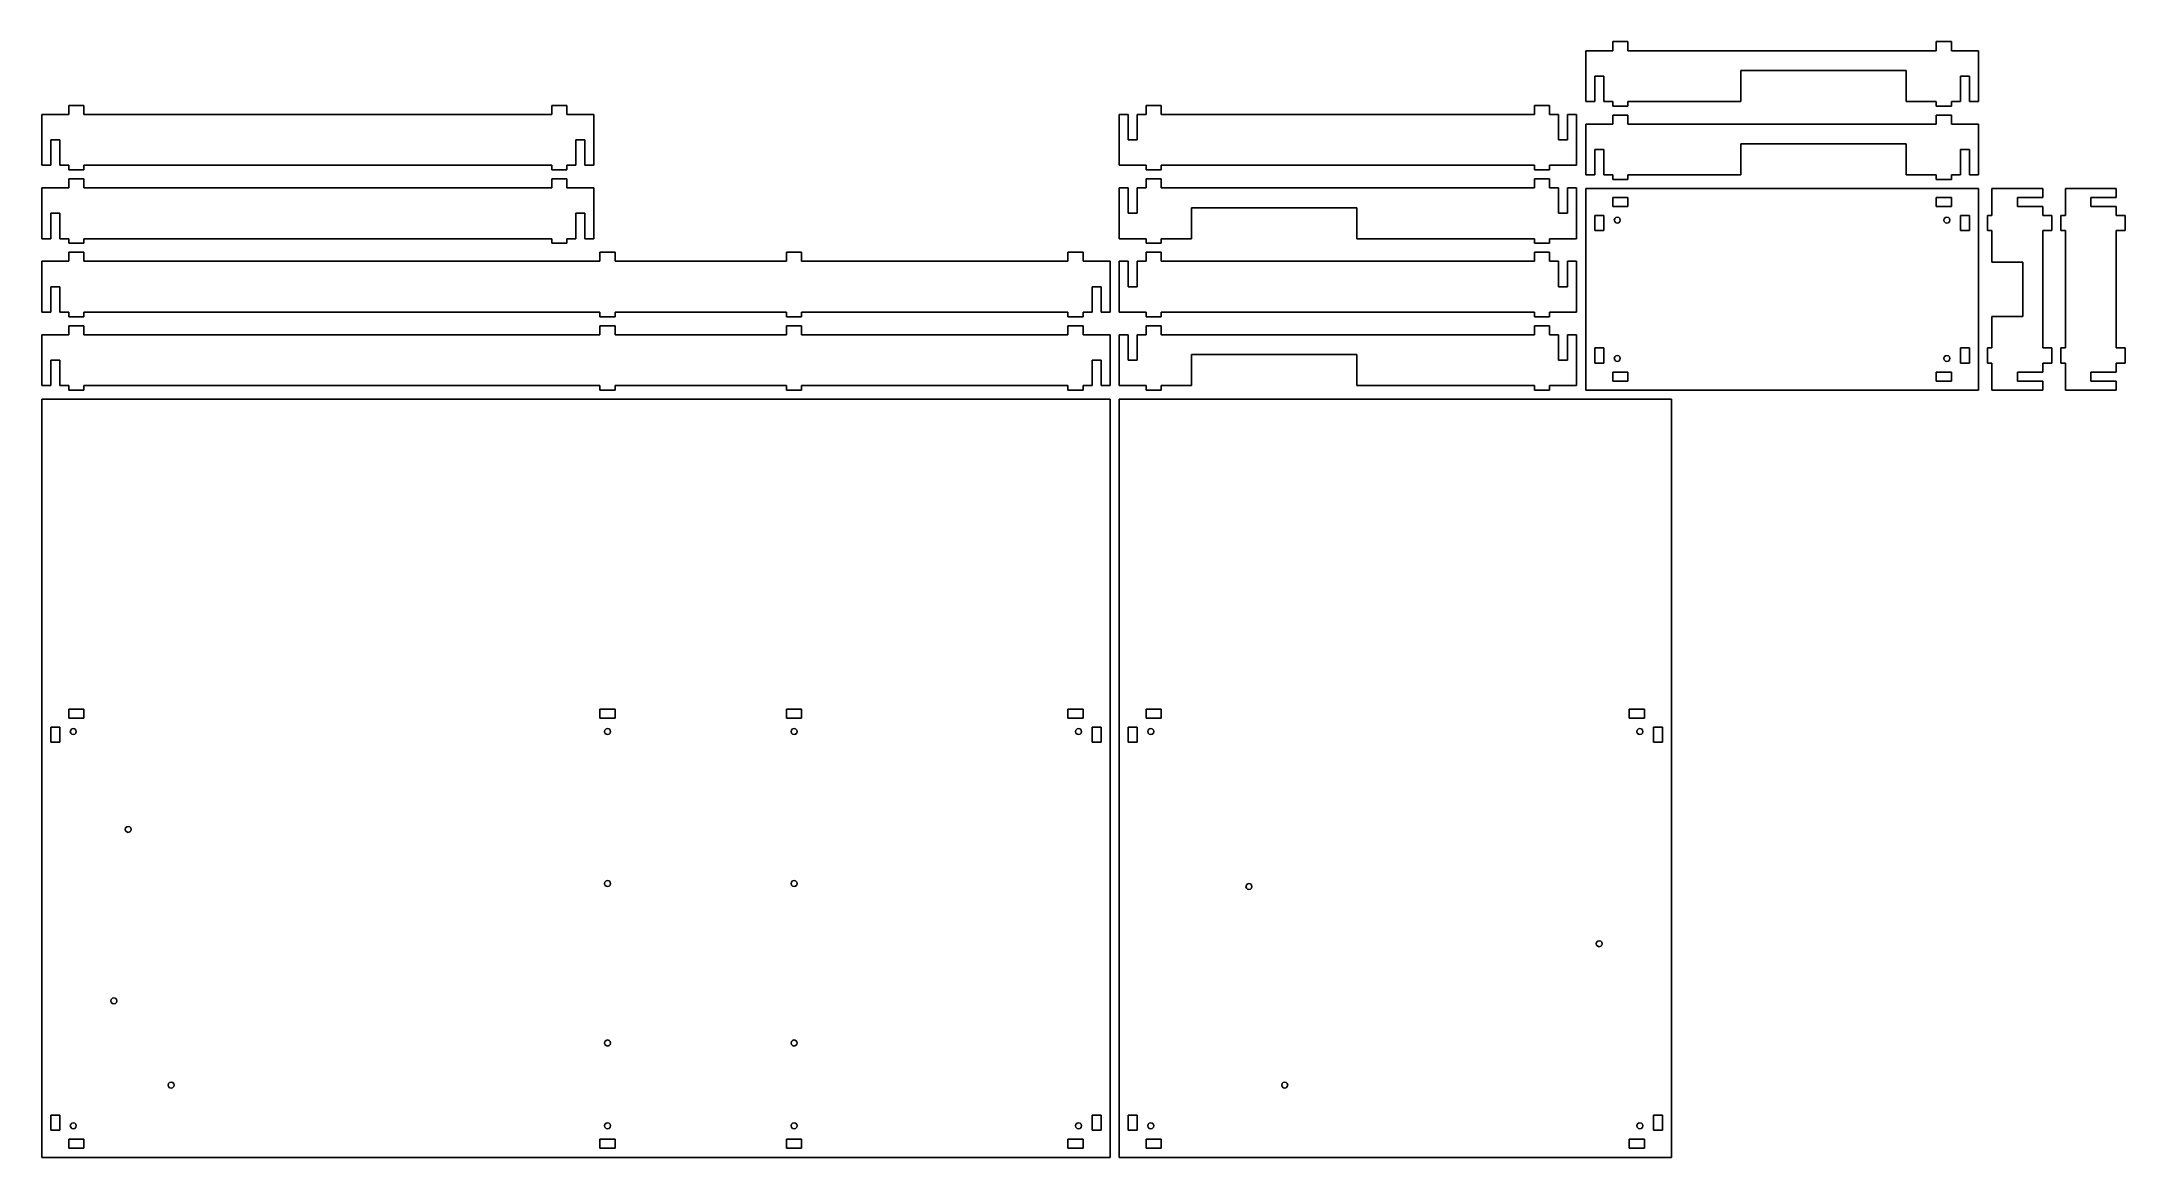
# Model space of a CAD drawing. Header units: metres. Extents: x 0 to 692, y 0 to 371.
import ezdxf

# ---------------------------------------------------------------- set-up
doc = ezdxf.new("R2010")
doc.units = ezdxf.units.M

msp = doc.modelspace()

# ---------------------------------------------------------------- linework, layer by layer
for p, q in [((522, 367.8), (513, 367.8)), ((513, 367.8), (513, 350.9)), ((527, 370.8), (522, 370.8)), ((522, 370.8), (522, 367.8)), ((527, 367.8), (527, 370.8)), ((629.5, 367.8), (527, 367.8)), ((634.5, 370.8), (629.5, 370.8)), ((629.5, 370.8), (629.5, 367.8)), ((634.5, 367.8), (634.5, 370.8)), ((643.5, 367.8), (634.5, 367.8)), ((643.5, 350.9), (643.5, 367.8)), ((564.5, 350.9), (564.5, 361.2)), ((564.5, 361.2), (619.5, 361.2)), ((619.5, 361.2), (619.5, 350.9)), ((516, 350.9), (516, 359.35)), ((516, 359.35), (519, 359.35)), ((519, 359.35), (519, 350.9)), ((637.5, 350.9), (637.5, 359.35)), ((637.5, 359.35), (640.5, 359.35)), ((640.5, 359.35), (640.5, 350.9)), ((9, 346.6), (0, 346.6)), ((0, 346.6), (0, 329.7)), ((14, 349.6), (9, 349.6)), ((9, 349.6), (9, 346.6)), ((14, 346.6), (14, 349.6)), ((169.5, 346.6), (14, 346.6)), ((174.5, 349.6), (169.5, 349.6)), ((169.5, 349.6), (169.5, 346.6)), ((174.5, 346.6), (174.5, 349.6)), ((183.5, 346.6), (174.5, 346.6)), ((183.5, 329.7), (183.5, 346.6)), ((361, 346.6), (358, 346.6)), ((358, 346.6), (358, 329.7)), ((361, 338.15), (361, 346.6)), ((367, 346.6), (364, 346.6)), ((364, 346.6), (364, 338.15)), ((372, 349.6), (367, 349.6)), ((367, 349.6), (367, 346.6)), ((372, 346.6), (372, 349.6)), ((496, 346.6), (372, 346.6)), ((501, 349.6), (496, 349.6)), ((496, 349.6), (496, 346.6)), ((501, 346.6), (501, 349.6)), ((504, 346.6), (501, 346.6)), ((504, 338.15), (504, 346.6)), ((510, 346.6), (507, 346.6)), ((507, 346.6), (507, 338.15)), ((510, 329.7), (510, 346.6)), ((513, 350.9), (516, 350.9)), ((519, 350.9), (522, 350.9)), ((522, 350.9), (522, 349.4)), ((522, 349.4), (527, 349.4)), ((527, 346.4), (522, 346.4)), ((522, 346.4), (522, 343.4)), ((527, 350.9), (564.5, 350.9)), ((527, 349.4), (527, 350.9)), ((527, 343.4), (527, 346.4)), ((619.5, 350.9), (629.5, 350.9)), ((629.5, 350.9), (629.5, 349.4)), ((629.5, 349.4), (634.5, 349.4)), ((634.5, 346.4), (629.5, 346.4)), ((629.5, 346.4), (629.5, 343.4)), ((634.5, 349.4), (634.5, 350.9)), ((634.5, 350.9), (637.5, 350.9)), ((634.5, 343.4), (634.5, 346.4)), ((640.5, 350.9), (643.5, 350.9)), ((522, 343.4), (513, 343.4)), ((513, 343.4), (513, 326.5)), ((629.5, 343.4), (527, 343.4)), ((643.5, 343.4), (634.5, 343.4)), ((643.5, 326.5), (643.5, 343.4)), ((3, 329.7), (3, 338.15)), ((3, 338.15), (6, 338.15)), ((6, 338.15), (6, 329.7)), ((177.5, 329.7), (177.5, 338.15)), ((177.5, 338.15), (180.5, 338.15)), ((180.5, 338.15), (180.5, 329.7)), ((364, 338.15), (361, 338.15)), ((507, 338.15), (504, 338.15)), ((516, 326.5), (516, 334.95)), ((516, 334.95), (519, 334.95)), ((519, 334.95), (519, 326.5)), ((564.5, 326.5), (564.5, 336.8)), ((564.5, 336.8), (619.5, 336.8)), ((619.5, 336.8), (619.5, 326.5)), ((637.5, 326.5), (637.5, 334.95)), ((637.5, 334.95), (640.5, 334.95)), ((640.5, 334.95), (640.5, 326.5)), ((0, 329.7), (3, 329.7)), ((6, 329.7), (9, 329.7)), ((9, 329.7), (9, 328.2)), ((9, 328.2), (14, 328.2)), ((14, 329.7), (169.5, 329.7)), ((14, 328.2), (14, 329.7)), ((169.5, 329.7), (169.5, 328.2)), ((169.5, 328.2), (174.5, 328.2)), ((174.5, 328.2), (174.5, 329.7)), ((174.5, 329.7), (177.5, 329.7)), ((180.5, 329.7), (183.5, 329.7)), ((358, 329.7), (367, 329.7)), ((367, 329.7), (367, 328.2)), ((367, 328.2), (372, 328.2)), ((372, 329.7), (496, 329.7)), ((372, 328.2), (372, 329.7)), ((496, 329.7), (496, 328.2)), ((496, 328.2), (501, 328.2)), ((501, 328.2), (501, 329.7)), ((501, 329.7), (510, 329.7)), ((513, 326.5), (516, 326.5)), ((519, 326.5), (522, 326.5)), ((522, 326.5), (522, 325)), ((527, 326.5), (564.5, 326.5)), ((527, 325), (527, 326.5)), ((619.5, 326.5), (629.5, 326.5)), ((629.5, 326.5), (629.5, 325)), ((634.5, 325), (634.5, 326.5)), ((634.5, 326.5), (637.5, 326.5)), ((640.5, 326.5), (643.5, 326.5)), ((9, 322.2), (0, 322.2)), ((0, 322.2), (0, 305.3)), ((14, 325.2), (9, 325.2)), ((9, 325.2), (9, 322.2)), ((14, 322.2), (14, 325.2)), ((169.5, 322.2), (14, 322.2)), ((174.5, 325.2), (169.5, 325.2)), ((169.5, 325.2), (169.5, 322.2)), ((174.5, 322.2), (174.5, 325.2)), ((183.5, 322.2), (174.5, 322.2)), ((183.5, 305.3), (183.5, 322.2)), ((361, 322.2), (358, 322.2)), ((358, 322.2), (358, 305.3)), ((361, 313.75), (361, 322.2)), ((367, 322.2), (364, 322.2)), ((364, 322.2), (364, 313.75)), ((372, 325.2), (367, 325.2)), ((367, 325.2), (367, 322.2)), ((372, 322.2), (372, 325.2)), ((496, 322.2), (372, 322.2)), ((501, 325.2), (496, 325.2)), ((496, 325.2), (496, 322.2)), ((501, 322.2), (501, 325.2)), ((504, 322.2), (501, 322.2)), ((504, 313.75), (504, 322.2)), ((510, 322.2), (507, 322.2)), ((507, 322.2), (507, 313.75)), ((510, 305.3), (510, 322.2)), ((643.5, 322), (513, 322)), ((513, 322), (513, 255)), ((522, 325), (527, 325)), ((522, 316), (522, 319)), ((522, 319), (527, 319)), ((527, 319), (527, 316)), ((629.5, 325), (634.5, 325)), ((629.5, 316), (629.5, 319)), ((629.5, 319), (634.5, 319)), ((634.5, 319), (634.5, 316)), ((643.5, 255), (643.5, 322)), ((664.9, 322), (648, 322)), ((648, 322), (648, 313)), ((656.45, 316), (656.45, 319)), ((656.45, 319), (664.9, 319)), ((664.9, 319), (664.9, 322)), ((689.3, 322), (672.4, 322)), ((672.4, 322), (672.4, 313)), ((680.85, 316), (680.85, 319)), ((680.85, 319), (689.3, 319)), ((689.3, 319), (689.3, 322)), ((3, 305.3), (3, 313.75)), ((3, 313.75), (6, 313.75)), ((6, 313.75), (6, 305.3)), ((177.5, 305.3), (177.5, 313.75)), ((177.5, 313.75), (180.5, 313.75)), ((180.5, 313.75), (180.5, 305.3)), ((364, 313.75), (361, 313.75)), ((382, 305.3), (382, 315.6)), ((382, 315.6), (437, 315.6)), ((437, 315.6), (437, 305.3)), ((507, 313.75), (504, 313.75)), ((516, 308), (516, 313)), ((516, 313), (519, 313)), ((519, 313), (519, 308)), ((527, 316), (522, 316)), ((522.5, 311.5), (522.634, 312)), ((522.634, 312), (523, 312.366)), ((523, 312.366), (523.5, 312.5)), ((523.5, 312.5), (524, 312.366)), ((524, 312.366), (524.366, 312)), ((524.366, 312), (524.5, 311.5)), ((634.5, 316), (629.5, 316)), ((632, 311.5), (632.134, 312)), ((632.134, 312), (632.5, 312.366)), ((632.5, 312.366), (633, 312.5)), ((633, 312.5), (633.5, 312.366)), ((633.5, 312.366), (633.866, 312)), ((633.866, 312), (634, 311.5)), ((637.5, 308), (637.5, 313)), ((637.5, 313), (640.5, 313)), ((640.5, 313), (640.5, 308)), ((648, 313), (646.5, 313)), ((646.5, 313), (646.5, 308)), ((664.9, 316), (656.45, 316)), ((664.9, 313), (664.9, 316)), ((667.9, 313), (664.9, 313)), ((667.9, 308), (667.9, 313)), ((672.4, 313), (670.9, 313)), ((670.9, 313), (670.9, 308)), ((689.3, 316), (680.85, 316)), ((689.3, 313), (689.3, 316)), ((692.3, 313), (689.3, 313)), ((692.3, 308), (692.3, 313)), ((0, 305.3), (3, 305.3)), ((6, 305.3), (9, 305.3)), ((9, 305.3), (9, 303.8)), ((14, 305.3), (169.5, 305.3)), ((14, 303.8), (14, 305.3)), ((169.5, 305.3), (169.5, 303.8)), ((174.5, 303.8), (174.5, 305.3)), ((174.5, 305.3), (177.5, 305.3)), ((180.5, 305.3), (183.5, 305.3)), ((358, 305.3), (367, 305.3)), ((367, 305.3), (367, 303.8)), ((372, 305.3), (382, 305.3)), ((372, 303.8), (372, 305.3)), ((437, 305.3), (496, 305.3)), ((496, 305.3), (496, 303.8)), ((501, 303.8), (501, 305.3)), ((501, 305.3), (510, 305.3)), ((519, 308), (516, 308)), ((522.634, 311), (522.5, 311.5)), ((523, 310.634), (522.634, 311)), ((523.5, 310.5), (523, 310.634)), ((524, 310.634), (523.5, 310.5)), ((524.366, 311), (524, 310.634)), ((524.5, 311.5), (524.366, 311)), ((632.134, 311), (632, 311.5)), ((632.5, 310.634), (632.134, 311)), ((633, 310.5), (632.5, 310.634)), ((633.5, 310.634), (633, 310.5)), ((633.866, 311), (633.5, 310.634)), ((634, 311.5), (633.866, 311)), ((640.5, 308), (637.5, 308)), ((646.5, 308), (648, 308)), ((648, 308), (648, 297.5)), ((664.9, 269), (664.9, 308)), ((664.9, 308), (667.9, 308)), ((670.9, 308), (672.4, 308)), ((672.4, 308), (672.4, 269)), ((689.3, 269), (689.3, 308)), ((689.3, 308), (692.3, 308)), ((9, 297.8), (0, 297.8)), ((0, 297.8), (0, 280.9)), ((9, 303.8), (14, 303.8)), ((14, 300.8), (9, 300.8)), ((9, 300.8), (9, 297.8)), ((14, 297.8), (14, 300.8)), ((185.5, 297.8), (14, 297.8)), ((169.5, 303.8), (174.5, 303.8)), ((190.5, 300.8), (185.5, 300.8)), ((185.5, 300.8), (185.5, 297.8)), ((190.5, 297.8), (190.5, 300.8)), ((247.5, 297.8), (190.5, 297.8)), ((252.5, 300.8), (247.5, 300.8)), ((247.5, 300.8), (247.5, 297.8)), ((252.5, 297.8), (252.5, 300.8)), ((341, 297.8), (252.5, 297.8)), ((346, 300.8), (341, 300.8)), ((341, 300.8), (341, 297.8)), ((346, 297.8), (346, 300.8)), ((355, 297.8), (346, 297.8)), ((355, 280.9), (355, 297.8)), ((361, 297.8), (358, 297.8)), ((358, 297.8), (358, 280.9)), ((361, 289.35), (361, 297.8)), ((367, 297.8), (364, 297.8)), ((364, 297.8), (364, 289.35)), ((367, 303.8), (372, 303.8)), ((372, 300.8), (367, 300.8)), ((367, 300.8), (367, 297.8)), ((372, 297.8), (372, 300.8)), ((496, 297.8), (372, 297.8)), ((496, 303.8), (501, 303.8)), ((501, 300.8), (496, 300.8)), ((496, 300.8), (496, 297.8)), ((501, 297.8), (501, 300.8)), ((504, 297.8), (501, 297.8)), ((504, 289.35), (504, 297.8)), ((510, 297.8), (507, 297.8)), ((507, 297.8), (507, 289.35)), ((510, 280.9), (510, 297.8)), ((648, 297.5), (658.3, 297.5)), ((658.3, 297.5), (658.3, 279.5)), ((3, 280.9), (3, 289.35)), ((3, 289.35), (6, 289.35)), ((6, 289.35), (6, 280.9)), ((349, 280.9), (349, 289.35)), ((349, 289.35), (352, 289.35)), ((352, 289.35), (352, 280.9)), ((364, 289.35), (361, 289.35)), ((507, 289.35), (504, 289.35)), ((0, 280.9), (3, 280.9)), ((6, 280.9), (9, 280.9)), ((9, 280.9), (9, 279.4)), ((9, 279.4), (14, 279.4)), ((14, 280.9), (185.5, 280.9)), ((14, 279.4), (14, 280.9)), ((185.5, 280.9), (185.5, 279.4)), ((185.5, 279.4), (190.5, 279.4)), ((190.5, 279.4), (190.5, 280.9)), ((190.5, 280.9), (247.5, 280.9)), ((247.5, 280.9), (247.5, 279.4)), ((247.5, 279.4), (252.5, 279.4)), ((252.5, 279.4), (252.5, 280.9)), ((252.5, 280.9), (341, 280.9)), ((341, 280.9), (341, 279.4)), ((341, 279.4), (346, 279.4)), ((346, 279.4), (346, 280.9)), ((346, 280.9), (349, 280.9)), ((352, 280.9), (355, 280.9)), ((358, 280.9), (367, 280.9)), ((367, 280.9), (367, 279.4)), ((367, 279.4), (372, 279.4)), ((372, 280.9), (496, 280.9)), ((372, 279.4), (372, 280.9)), ((496, 280.9), (496, 279.4)), ((496, 279.4), (501, 279.4)), ((501, 279.4), (501, 280.9)), ((501, 280.9), (510, 280.9)), ((658.3, 279.5), (648, 279.5)), ((648, 279.5), (648, 269)), ((9, 273.4), (0, 273.4)), ((0, 273.4), (0, 256.5)), ((14, 276.4), (9, 276.4)), ((9, 276.4), (9, 273.4)), ((14, 273.4), (14, 276.4)), ((185.5, 273.4), (14, 273.4)), ((190.5, 276.4), (185.5, 276.4)), ((185.5, 276.4), (185.5, 273.4)), ((190.5, 273.4), (190.5, 276.4)), ((247.5, 273.4), (190.5, 273.4)), ((252.5, 276.4), (247.5, 276.4)), ((247.5, 276.4), (247.5, 273.4)), ((252.5, 273.4), (252.5, 276.4)), ((341, 273.4), (252.5, 273.4)), ((346, 276.4), (341, 276.4)), ((341, 276.4), (341, 273.4)), ((346, 273.4), (346, 276.4)), ((355, 273.4), (346, 273.4)), ((355, 256.5), (355, 273.4)), ((361, 273.4), (358, 273.4)), ((358, 273.4), (358, 256.5)), ((361, 264.95), (361, 273.4)), ((367, 273.4), (364, 273.4)), ((364, 273.4), (364, 264.95)), ((372, 276.4), (367, 276.4)), ((367, 276.4), (367, 273.4)), ((372, 273.4), (372, 276.4)), ((496, 273.4), (372, 273.4)), ((501, 276.4), (496, 276.4)), ((496, 276.4), (496, 273.4)), ((501, 273.4), (501, 276.4)), ((504, 273.4), (501, 273.4)), ((504, 264.95), (504, 273.4)), ((510, 273.4), (507, 273.4)), ((507, 273.4), (507, 264.95)), ((510, 256.5), (510, 273.4)), ((3, 256.5), (3, 264.95)), ((3, 264.95), (6, 264.95)), ((6, 264.95), (6, 256.5)), ((349, 256.5), (349, 264.95)), ((349, 264.95), (352, 264.95)), ((352, 264.95), (352, 256.5)), ((364, 264.95), (361, 264.95)), ((382, 256.5), (382, 266.8)), ((382, 266.8), (437, 266.8)), ((437, 266.8), (437, 256.5)), ((507, 264.95), (504, 264.95)), ((516, 264), (516, 269)), ((516, 269), (519, 269)), ((519, 264), (516, 264)), ((519, 269), (519, 264)), ((522.5, 265.5), (522.634, 266)), ((522.634, 265), (522.5, 265.5)), ((522.634, 266), (523, 266.366)), ((523, 264.634), (522.634, 265)), ((523, 266.366), (523.5, 266.5)), ((523.5, 264.5), (523, 264.634)), ((523.5, 266.5), (524, 266.366)), ((524, 264.634), (523.5, 264.5)), ((524, 266.366), (524.366, 266)), ((524.366, 265), (524, 264.634)), ((524.366, 266), (524.5, 265.5)), ((524.5, 265.5), (524.366, 265)), ((632, 265.5), (632.134, 266)), ((632.134, 265), (632, 265.5)), ((632.134, 266), (632.5, 266.366)), ((632.5, 264.634), (632.134, 265)), ((632.5, 266.366), (633, 266.5)), ((633, 264.5), (632.5, 264.634)), ((633, 266.5), (633.5, 266.366)), ((633.5, 264.634), (633, 264.5)), ((633.5, 266.366), (633.866, 266)), ((633.866, 265), (633.5, 264.634)), ((633.866, 266), (634, 265.5)), ((634, 265.5), (633.866, 265)), ((637.5, 264), (637.5, 269)), ((637.5, 269), (640.5, 269)), ((640.5, 264), (637.5, 264)), ((640.5, 269), (640.5, 264)), ((648, 269), (646.5, 269)), ((646.5, 269), (646.5, 264)), ((646.5, 264), (648, 264)), ((648, 264), (648, 255)), ((667.9, 269), (664.9, 269)), ((664.9, 261), (664.9, 264)), ((664.9, 264), (667.9, 264)), ((667.9, 264), (667.9, 269)), ((672.4, 269), (670.9, 269)), ((670.9, 269), (670.9, 264)), ((670.9, 264), (672.4, 264)), ((672.4, 264), (672.4, 255)), ((692.3, 269), (689.3, 269)), ((689.3, 261), (689.3, 264)), ((689.3, 264), (692.3, 264)), ((692.3, 264), (692.3, 269)), ((0, 256.5), (3, 256.5)), ((6, 256.5), (9, 256.5)), ((9, 256.5), (9, 255)), ((14, 256.5), (185.5, 256.5)), ((14, 255), (14, 256.5)), ((185.5, 256.5), (185.5, 255)), ((190.5, 255), (190.5, 256.5)), ((190.5, 256.5), (247.5, 256.5)), ((247.5, 256.5), (247.5, 255)), ((252.5, 255), (252.5, 256.5)), ((252.5, 256.5), (341, 256.5)), ((341, 256.5), (341, 255)), ((346, 255), (346, 256.5)), ((346, 256.5), (349, 256.5)), ((352, 256.5), (355, 256.5)), ((358, 256.5), (367, 256.5)), ((367, 256.5), (367, 255)), ((372, 256.5), (382, 256.5)), ((372, 255), (372, 256.5)), ((437, 256.5), (496, 256.5)), ((496, 256.5), (496, 255)), ((501, 255), (501, 256.5)), ((501, 256.5), (510, 256.5)), ((522, 258), (522, 261)), ((522, 261), (527, 261)), ((527, 258), (522, 258)), ((527, 261), (527, 258)), ((629.5, 258), (629.5, 261)), ((629.5, 261), (634.5, 261)), ((634.5, 258), (629.5, 258)), ((634.5, 261), (634.5, 258)), ((656.45, 258), (656.45, 261)), ((656.45, 261), (664.9, 261)), ((664.9, 258), (656.45, 258)), ((664.9, 255), (664.9, 258)), ((680.85, 258), (680.85, 261)), ((680.85, 261), (689.3, 261)), ((689.3, 258), (680.85, 258)), ((689.3, 255), (689.3, 258)), ((355, 252), (0, 252)), ((0, 252), (0, 0)), ((9, 255), (14, 255)), ((185.5, 255), (190.5, 255)), ((247.5, 255), (252.5, 255)), ((341, 255), (346, 255)), ((355, 0), (355, 252)), ((541.5, 252), (358, 252)), ((358, 252), (358, 0)), ((367, 255), (372, 255)), ((496, 255), (501, 255)), ((513, 255), (643.5, 255)), ((541.5, 0), (541.5, 252)), ((648, 255), (664.9, 255)), ((672.4, 255), (689.3, 255)), ((9, 146), (9, 149)), ((9, 149), (14, 149)), ((14, 146), (9, 146)), ((14, 149), (14, 146)), ((185.5, 146), (185.5, 149)), ((185.5, 149), (190.5, 149)), ((190.5, 146), (185.5, 146)), ((190.5, 149), (190.5, 146)), ((247.5, 146), (247.5, 149)), ((247.5, 149), (252.5, 149)), ((252.5, 146), (247.5, 146)), ((252.5, 149), (252.5, 146)), ((341, 146), (341, 149)), ((341, 149), (346, 149)), ((346, 146), (341, 146)), ((346, 149), (346, 146)), ((367, 146), (367, 149)), ((367, 149), (372, 149)), ((372, 146), (367, 146)), ((372, 149), (372, 146)), ((527.5, 146), (527.5, 149)), ((527.5, 149), (532.5, 149)), ((532.5, 146), (527.5, 146)), ((532.5, 149), (532.5, 146)), ((3, 138), (3, 143)), ((3, 143), (6, 143)), ((6, 143), (6, 138)), ((9.5, 141.5), (9.634, 142)), ((9.634, 141), (9.5, 141.5)), ((9.634, 142), (10, 142.366)), ((10, 140.634), (9.634, 141)), ((10, 142.366), (10.5, 142.5)), ((10.5, 140.5), (10, 140.634)), ((10.5, 142.5), (11, 142.366)), ((11, 140.634), (10.5, 140.5)), ((11, 142.366), (11.366, 142)), ((11.366, 141), (11, 140.634)), ((11.366, 142), (11.5, 141.5)), ((11.5, 141.5), (11.366, 141)), ((187, 141.5), (187.134, 142)), ((187.134, 141), (187, 141.5)), ((187.134, 142), (187.5, 142.366)), ((187.5, 140.634), (187.134, 141)), ((187.5, 142.366), (188, 142.5)), ((188, 140.5), (187.5, 140.634)), ((188, 142.5), (188.5, 142.366)), ((188.5, 140.634), (188, 140.5)), ((188.5, 142.366), (188.866, 142)), ((188.866, 141), (188.5, 140.634)), ((188.866, 142), (189, 141.5)), ((189, 141.5), (188.866, 141)), ((249, 141.5), (249.134, 142)), ((249.134, 141), (249, 141.5)), ((249.134, 142), (249.5, 142.366)), ((249.5, 140.634), (249.134, 141)), ((249.5, 142.366), (250, 142.5)), ((250, 140.5), (249.5, 140.634)), ((250, 142.5), (250.5, 142.366)), ((250.5, 140.634), (250, 140.5)), ((250.5, 142.366), (250.866, 142)), ((250.866, 141), (250.5, 140.634)), ((250.866, 142), (251, 141.5)), ((251, 141.5), (250.866, 141)), ((343.5, 141.5), (343.634, 142)), ((343.634, 141), (343.5, 141.5)), ((343.634, 142), (344, 142.366)), ((344, 140.634), (343.634, 141)), ((344, 142.366), (344.5, 142.5)), ((344.5, 140.5), (344, 140.634)), ((344.5, 142.5), (345, 142.366)), ((345, 140.634), (344.5, 140.5)), ((345, 142.366), (345.366, 142)), ((345.366, 141), (345, 140.634)), ((345.366, 142), (345.5, 141.5)), ((345.5, 141.5), (345.366, 141)), ((349, 138), (349, 143)), ((349, 143), (352, 143)), ((352, 143), (352, 138)), ((361, 138), (361, 143)), ((361, 143), (364, 143)), ((364, 143), (364, 138)), ((367.5, 141.5), (367.634, 142)), ((367.634, 141), (367.5, 141.5)), ((367.634, 142), (368, 142.366)), ((368, 140.634), (367.634, 141)), ((368, 142.366), (368.5, 142.5)), ((368.5, 140.5), (368, 140.634)), ((368.5, 142.5), (369, 142.366)), ((369, 140.634), (368.5, 140.5)), ((369, 142.366), (369.366, 142)), ((369.366, 141), (369, 140.634)), ((369.366, 142), (369.5, 141.5)), ((369.5, 141.5), (369.366, 141)), ((530, 141.5), (530.134, 142)), ((530.134, 141), (530, 141.5)), ((530.134, 142), (530.5, 142.366)), ((530.5, 140.634), (530.134, 141)), ((530.5, 142.366), (531, 142.5)), ((531, 140.5), (530.5, 140.634)), ((531, 142.5), (531.5, 142.366)), ((531.5, 140.634), (531, 140.5)), ((531.5, 142.366), (531.866, 142)), ((531.866, 141), (531.5, 140.634)), ((531.866, 142), (532, 141.5)), ((532, 141.5), (531.866, 141)), ((535.5, 138), (535.5, 143)), ((535.5, 143), (538.5, 143)), ((538.5, 143), (538.5, 138)), ((6, 138), (3, 138)), ((352, 138), (349, 138)), ((364, 138), (361, 138)), ((538.5, 138), (535.5, 138)), ((27.75, 109), (27.884, 109.5)), ((27.884, 108.5), (27.75, 109)), ((27.884, 109.5), (28.25, 109.866)), ((28.25, 108.134), (27.884, 108.5)), ((28.25, 109.866), (28.75, 110)), ((28.75, 108), (28.25, 108.134)), ((28.75, 110), (29.25, 109.866)), ((29.25, 108.134), (28.75, 108)), ((29.25, 109.866), (29.616, 109.5)), ((29.616, 108.5), (29.25, 108.134)), ((29.616, 109.5), (29.75, 109)), ((29.75, 109), (29.616, 108.5)), ((187, 91), (187.134, 91.5)), ((187.134, 90.5), (187, 91)), ((187.134, 91.5), (187.5, 91.866)), ((187.5, 90.134), (187.134, 90.5)), ((187.5, 91.866), (188, 92)), ((188, 90), (187.5, 90.134)), ((188, 92), (188.5, 91.866)), ((188.5, 90.134), (188, 90)), ((188.5, 91.866), (188.866, 91.5)), ((188.866, 90.5), (188.5, 90.134)), ((188.866, 91.5), (189, 91)), ((189, 91), (188.866, 90.5)), ((249, 91), (249.134, 91.5)), ((249.134, 90.5), (249, 91)), ((249.134, 91.5), (249.5, 91.866)), ((249.5, 90.134), (249.134, 90.5)), ((249.5, 91.866), (250, 92)), ((250, 90), (249.5, 90.134)), ((250, 92), (250.5, 91.866)), ((250.5, 90.134), (250, 90)), ((250.5, 91.866), (250.866, 91.5)), ((250.866, 90.5), (250.5, 90.134)), ((250.866, 91.5), (251, 91)), ((251, 91), (250.866, 90.5)), ((400.125, 90), (400.259, 90.5)), ((400.259, 89.5), (400.125, 90)), ((400.259, 90.5), (400.625, 90.866)), ((400.625, 90.866), (401.125, 91)), ((401.125, 91), (401.625, 90.866)), ((401.625, 90.866), (401.991, 90.5)), ((401.991, 90.5), (402.125, 90)), ((402.125, 90), (401.991, 89.5)), ((400.625, 89.134), (400.259, 89.5)), ((401.125, 89), (400.625, 89.134)), ((401.625, 89.134), (401.125, 89)), ((401.991, 89.5), (401.625, 89.134)), ((516.5, 71), (516.634, 71.5)), ((516.634, 70.5), (516.5, 71)), ((516.634, 71.5), (517, 71.866)), ((517, 70.134), (516.634, 70.5)), ((517, 71.866), (517.5, 72)), ((517.5, 70), (517, 70.134)), ((517.5, 72), (518, 71.866)), ((518, 70.134), (517.5, 70)), ((518, 71.866), (518.366, 71.5)), ((518.366, 70.5), (518, 70.134)), ((518.366, 71.5), (518.5, 71)), ((518.5, 71), (518.366, 70.5)), ((23, 52), (23.134, 52.5)), ((23.134, 51.5), (23, 52)), ((23.134, 52.5), (23.5, 52.866)), ((23.5, 51.134), (23.134, 51.5)), ((23.5, 52.866), (24, 53)), ((24, 51), (23.5, 51.134)), ((24, 53), (24.5, 52.866)), ((24.5, 51.134), (24, 51)), ((24.5, 52.866), (24.866, 52.5)), ((24.866, 51.5), (24.5, 51.134)), ((24.866, 52.5), (25, 52)), ((25, 52), (24.866, 51.5)), ((187, 38), (187.134, 38.5)), ((187.134, 37.5), (187, 38)), ((187.134, 38.5), (187.5, 38.866)), ((187.5, 37.134), (187.134, 37.5)), ((187.5, 38.866), (188, 39)), ((188, 37), (187.5, 37.134)), ((188, 39), (188.5, 38.866)), ((188.5, 37.134), (188, 37)), ((188.5, 38.866), (188.866, 38.5)), ((188.866, 37.5), (188.5, 37.134)), ((188.866, 38.5), (189, 38)), ((189, 38), (188.866, 37.5)), ((249, 38), (249.134, 38.5)), ((249.134, 37.5), (249, 38)), ((249.134, 38.5), (249.5, 38.866)), ((249.5, 37.134), (249.134, 37.5)), ((249.5, 38.866), (250, 39)), ((250, 37), (249.5, 37.134)), ((250, 39), (250.5, 38.866)), ((250.5, 37.134), (250, 37)), ((250.5, 38.866), (250.866, 38.5)), ((250.866, 37.5), (250.5, 37.134)), ((250.866, 38.5), (251, 38)), ((251, 38), (250.866, 37.5)), ((42, 24), (42.134, 24.5)), ((42.134, 23.5), (42, 24)), ((42.134, 24.5), (42.5, 24.866)), ((42.5, 23.134), (42.134, 23.5)), ((42.5, 24.866), (43, 25)), ((43, 23), (42.5, 23.134)), ((43, 25), (43.5, 24.866)), ((43.5, 23.134), (43, 23)), ((43.5, 24.866), (43.866, 24.5)), ((43.866, 23.5), (43.5, 23.134)), ((43.866, 24.5), (44, 24)), ((44, 24), (43.866, 23.5)), ((412, 24), (412.134, 24.5)), ((412.134, 23.5), (412, 24)), ((412.134, 24.5), (412.5, 24.866)), ((412.5, 23.134), (412.134, 23.5)), ((412.5, 24.866), (413, 25)), ((413, 23), (412.5, 23.134)), ((413, 25), (413.5, 24.866)), ((413.5, 23.134), (413, 23)), ((413.5, 24.866), (413.866, 24.5)), ((413.866, 23.5), (413.5, 23.134)), ((413.866, 24.5), (414, 24)), ((414, 24), (413.866, 23.5)), ((3, 9), (3, 14)), ((3, 14), (6, 14)), ((6, 14), (6, 9)), ((349, 9), (349, 14)), ((349, 14), (352, 14)), ((352, 14), (352, 9)), ((361, 9), (361, 14)), ((361, 14), (364, 14)), ((364, 14), (364, 9)), ((535.5, 9), (535.5, 14)), ((535.5, 14), (538.5, 14)), ((538.5, 14), (538.5, 9)), ((6, 9), (3, 9)), ((9.5, 10.5), (9.634, 11)), ((9.634, 10), (9.5, 10.5)), ((9.634, 11), (10, 11.366)), ((10, 9.634), (9.634, 10)), ((10, 11.366), (10.5, 11.5)), ((10.5, 9.5), (10, 9.634)), ((10.5, 11.5), (11, 11.366)), ((11, 9.634), (10.5, 9.5)), ((11, 11.366), (11.366, 11)), ((11.366, 10), (11, 9.634)), ((11.366, 11), (11.5, 10.5)), ((11.5, 10.5), (11.366, 10)), ((187, 10.5), (187.134, 11)), ((187.134, 10), (187, 10.5)), ((187.134, 11), (187.5, 11.366)), ((187.5, 9.634), (187.134, 10)), ((187.5, 11.366), (188, 11.5)), ((188, 9.5), (187.5, 9.634)), ((188, 11.5), (188.5, 11.366)), ((188.5, 9.634), (188, 9.5)), ((188.5, 11.366), (188.866, 11)), ((188.866, 10), (188.5, 9.634)), ((188.866, 11), (189, 10.5)), ((189, 10.5), (188.866, 10)), ((249, 10.5), (249.134, 11)), ((249.134, 10), (249, 10.5)), ((249.134, 11), (249.5, 11.366)), ((249.5, 9.634), (249.134, 10)), ((249.5, 11.366), (250, 11.5)), ((250, 9.5), (249.5, 9.634)), ((250, 11.5), (250.5, 11.366)), ((250.5, 9.634), (250, 9.5)), ((250.5, 11.366), (250.866, 11)), ((250.866, 10), (250.5, 9.634)), ((250.866, 11), (251, 10.5)), ((251, 10.5), (250.866, 10)), ((343.5, 10.5), (343.634, 11)), ((343.634, 10), (343.5, 10.5)), ((343.634, 11), (344, 11.366)), ((344, 9.634), (343.634, 10)), ((344, 11.366), (344.5, 11.5)), ((344.5, 9.5), (344, 9.634)), ((344.5, 11.5), (345, 11.366)), ((345, 9.634), (344.5, 9.5)), ((345, 11.366), (345.366, 11)), ((345.366, 10), (345, 9.634)), ((345.366, 11), (345.5, 10.5)), ((345.5, 10.5), (345.366, 10)), ((352, 9), (349, 9)), ((364, 9), (361, 9)), ((367.5, 10.5), (367.634, 11)), ((367.634, 10), (367.5, 10.5)), ((367.634, 11), (368, 11.366)), ((368, 9.634), (367.634, 10)), ((368, 11.366), (368.5, 11.5)), ((368.5, 9.5), (368, 9.634)), ((368.5, 11.5), (369, 11.366)), ((369, 9.634), (368.5, 9.5)), ((369, 11.366), (369.366, 11)), ((369.366, 10), (369, 9.634)), ((369.366, 11), (369.5, 10.5)), ((369.5, 10.5), (369.366, 10)), ((530, 10.5), (530.134, 11)), ((530.134, 10), (530, 10.5)), ((530.134, 11), (530.5, 11.366)), ((530.5, 9.634), (530.134, 10)), ((530.5, 11.366), (531, 11.5)), ((531, 9.5), (530.5, 9.634)), ((531, 11.5), (531.5, 11.366)), ((531.5, 9.634), (531, 9.5)), ((531.5, 11.366), (531.866, 11)), ((531.866, 10), (531.5, 9.634)), ((531.866, 11), (532, 10.5)), ((532, 10.5), (531.866, 10)), ((538.5, 9), (535.5, 9)), ((0, 0), (355, 0)), ((9, 3), (9, 6)), ((9, 6), (14, 6)), ((14, 3), (9, 3)), ((14, 6), (14, 3)), ((185.5, 3), (185.5, 6)), ((185.5, 6), (190.5, 6)), ((190.5, 3), (185.5, 3)), ((190.5, 6), (190.5, 3)), ((247.5, 3), (247.5, 6)), ((247.5, 6), (252.5, 6)), ((252.5, 3), (247.5, 3)), ((252.5, 6), (252.5, 3)), ((341, 3), (341, 6)), ((341, 6), (346, 6)), ((346, 3), (341, 3)), ((346, 6), (346, 3)), ((358, 0), (541.5, 0)), ((367, 3), (367, 6)), ((367, 6), (372, 6)), ((372, 3), (367, 3)), ((372, 6), (372, 3)), ((527.5, 3), (527.5, 6)), ((527.5, 6), (532.5, 6)), ((532.5, 3), (527.5, 3)), ((532.5, 6), (532.5, 3))]:
    msp.add_line(p, q)

doc.saveas('drawing.dxf')
